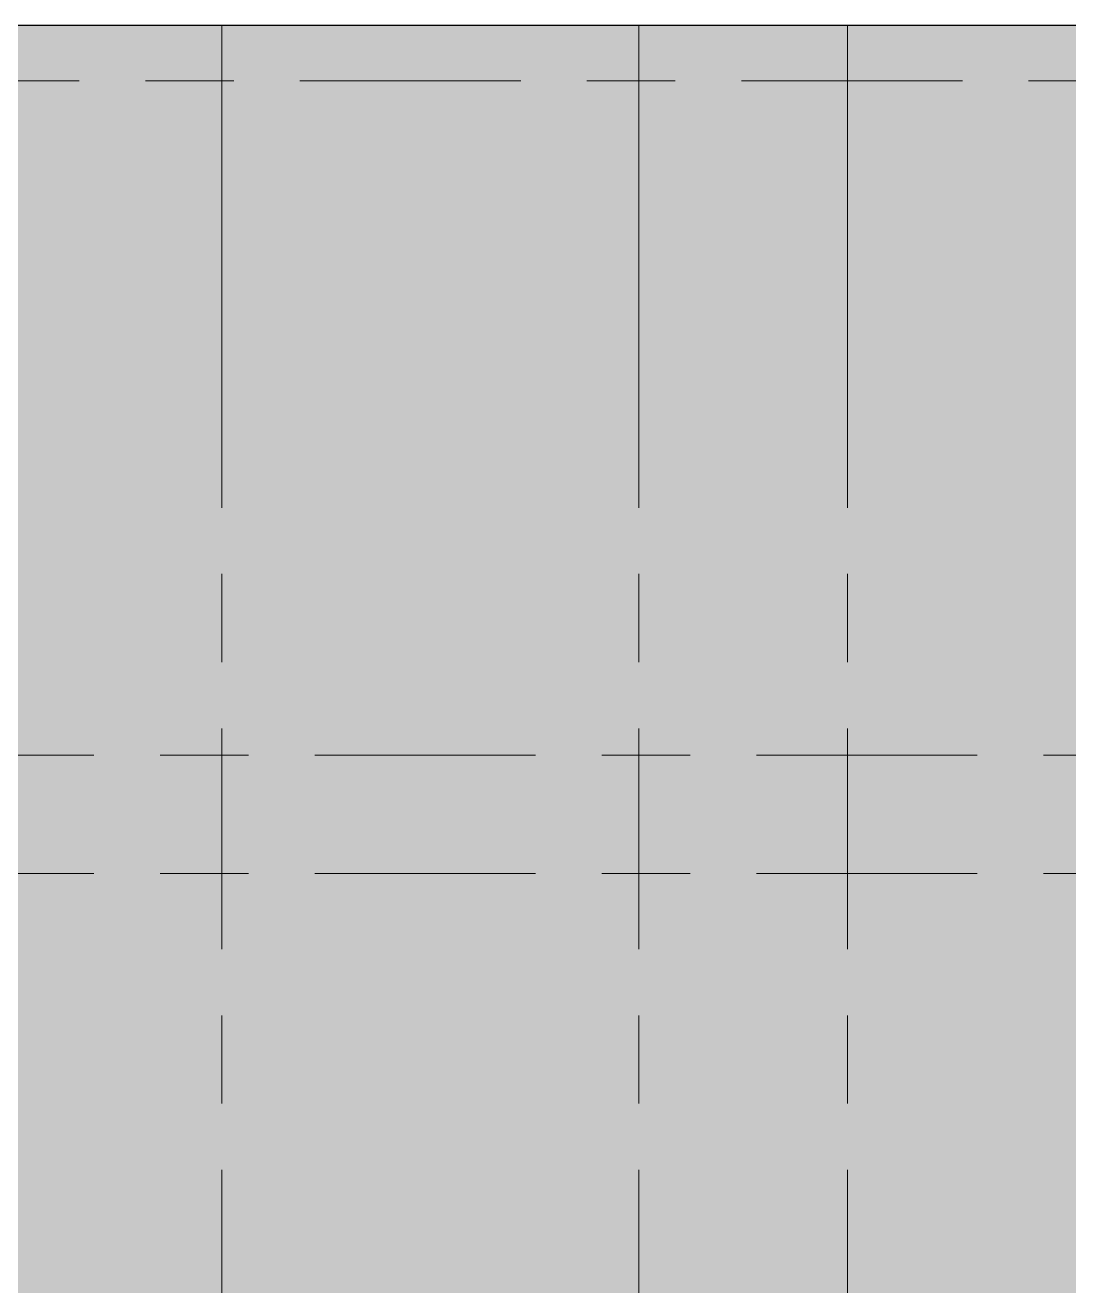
# Model space of a CAD drawing. Header units: millimetres. Extents: x -5714 to 188114, y -8553 to 29000.
# Drawn here: x 12597 to 20100, y 18334 to 27400 of the extents above; entities that cross this region are included whole.
import ezdxf

# ---------------------------------------------------------------- set-up
doc = ezdxf.new("R2010")
doc.units = ezdxf.units.MM
doc.linetypes.add('Осевая', pattern=[3175, 635, -476.25, 1587.5, -476.25])
for name, color, linetype, lineweight in [('A-DETL', 7, 'Continuous', 9), ('A-GENM', 7, 'Continuous', 9), ('Оси', 7, 'Continuous', 9), ('Оси-2', 7, 'Осевая', 9)]:
    doc.layers.add(name, color=color, linetype=linetype, lineweight=lineweight)
doc.layers.add('A-DETL-GENF-1', color=7, linetype='Continuous', lineweight=9, true_color=0xd4d4d4)

# ---------------------------------------------------------------- blocks, each defined once
blk = doc.blocks.new('парапет1 - парапет-18629556-План размещения напольных электротехнических лючков и розеток 3 этажа в осях 1-12')
at = {"layer": 'A-GENM'}
blk.add_line((-2411.1, 27400.1), (33928.1, 27400.1), dxfattribs=at)

msp = doc.modelspace()

# ---------------------------------------------------------------- hatches: boundary and pattern name
at = {"layer": 'A-DETL-GENF-1'}
msp.add_hatch(color=256, dxfattribs=at).paths.add_polyline_path([(-278.8, 14774.9), (-268, 14774.9), (-268, 15358), (38282.7, 15358), (38282.7, 23888.3), (33928.1, 23888.3), (33928.1, 27398.1), (-2409.1, 27398.1), (-2409.1, 14774.9), (-1624.9, 14774.9)])

# ---------------------------------------------------------------- linework, layer by layer
at = {"layer": 'A-DETL'}
msp.add_line((33928.1, 27398.1), (-2409.1, 27398.1), dxfattribs=at)
at = {"layer": 'Оси'}
for p, q in [((14010, 24898.1), (14010, 27398.1)), ((17010, 24898.1), (17010, 27398.1)), ((18510, 24898.1), (18510, 27398.1))]:
    msp.add_line(p, q, dxfattribs=at)
at = {"layer": 'Оси-2'}
for p, q in [((-2413.7, 27000), (31110.5, 27000)), ((14010, 593.7), (14010, 24898.1)), ((17010, 593.7), (17010, 24898.1)), ((18510, 593.7), (18510, 24898.1)), ((-2307, 22150), (36260, 22150)), ((-2307, 21300), (36260, 21300))]:
    msp.add_line(p, q, dxfattribs=at)

# ---------------------------------------------------------------- block references
at = {"layer": 'A-GENM'}
msp.add_blockref('парапет1 - парапет-18629556-План размещения напольных электротехнических лючков и розеток 3 этажа в осях 1-12', (0, 0), dxfattribs=at)

doc.saveas('drawing.dxf')
